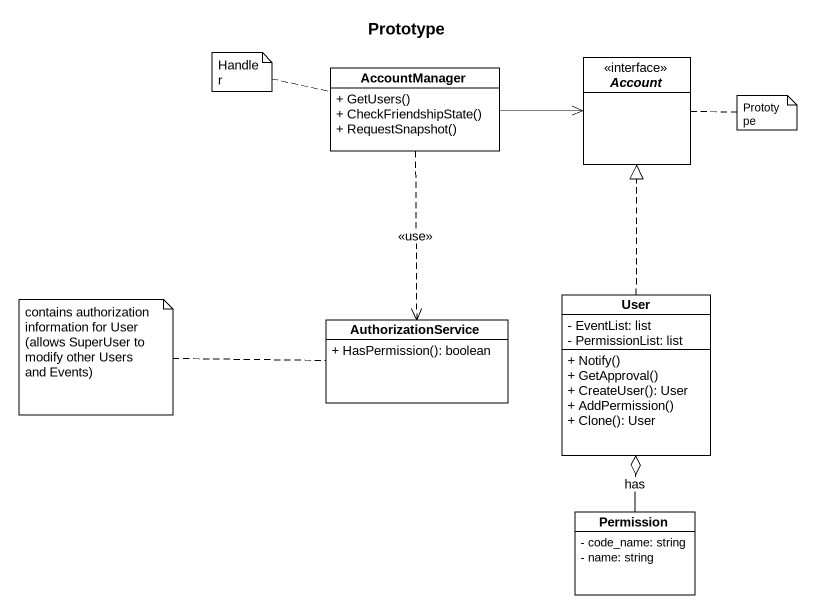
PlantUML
@startuml
title Prototype
hide circle
hide empty members
skinparam classAttributeIconSize 0
interface Account
class AccountManager {
  + GetUsers()
  + CheckFriendshipState()
  + RequestSnapshot()
}
class AuthorizationService {
  + HasPermission(): boolean
}
class User {
  - EventList: list
  - PermissionList: list
  + Notify()
  + GetApproval()
  + CreateUser(): User
  + AddPermission()
  + Clone(): User
}
class Permission {
  - code_name: string
  - name: string
}
AccountManager -right-> Account
AccountManager ..> AuthorizationService : <<use>>
User .up.|> Account
Permission -up-o User : has
note left of AccountManager : Handler
note right of Account : Prototype
note left of AuthorizationService
  contains authorization information for User
  (allows SuperUser to modify other Users and Events)
end note
@enduml
